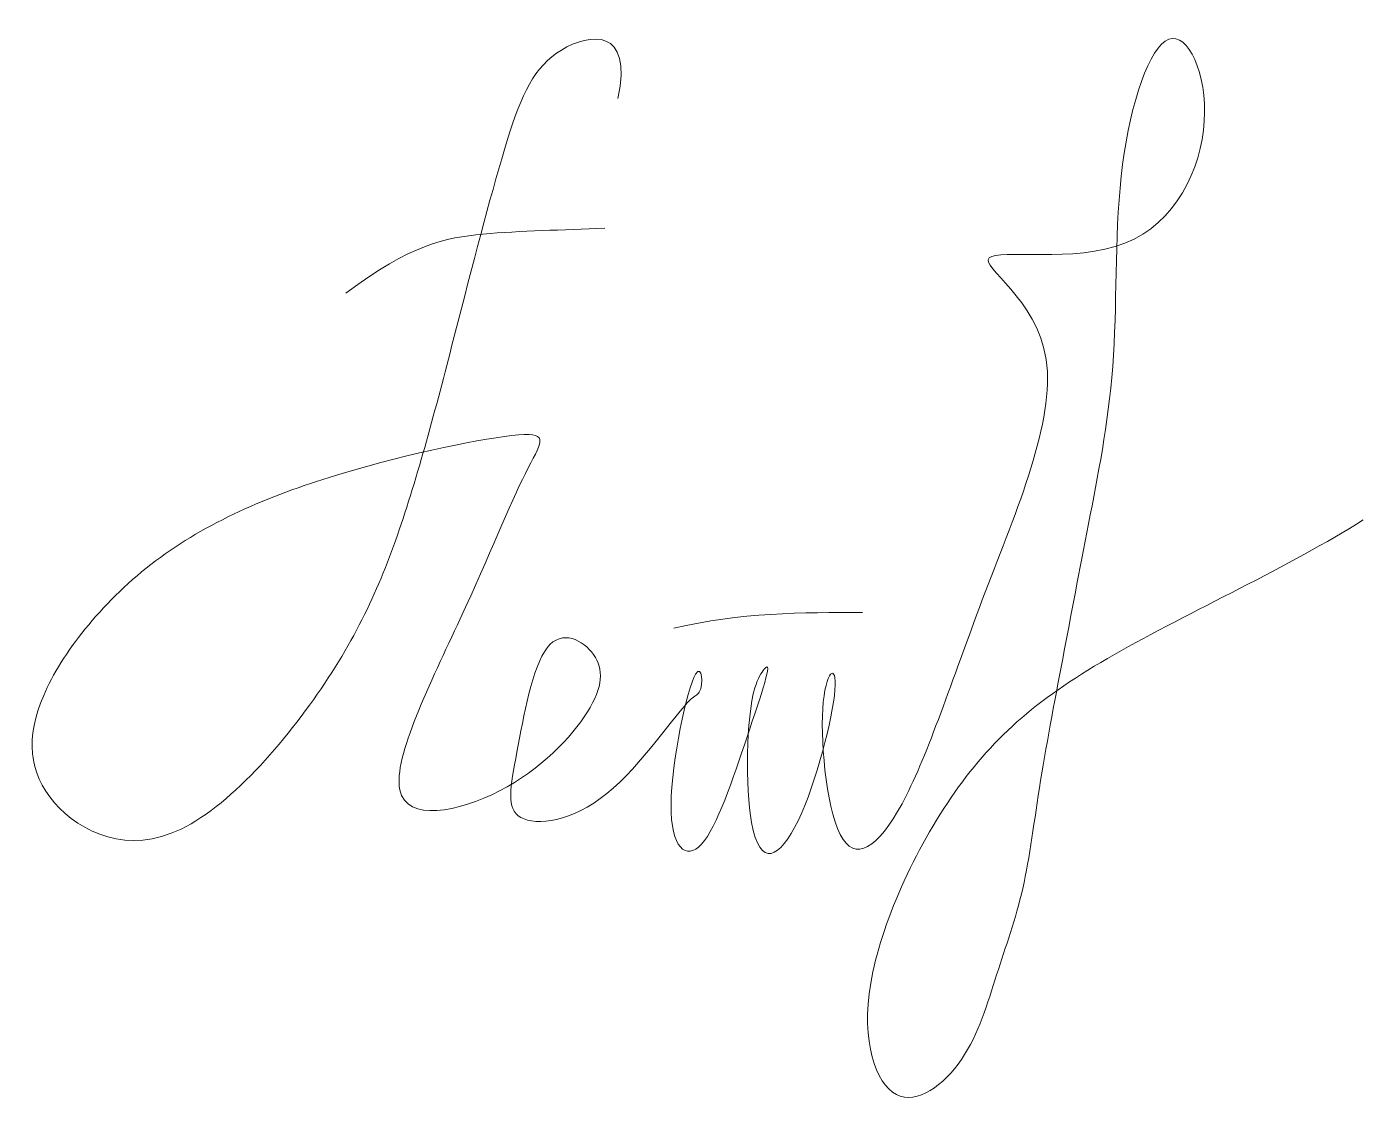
# Model space of a CAD drawing. Header units: millimetres. Extents: x 3388.22 to 3396.98, y 901.08 to 908.14.
import ezdxf

# ---------------------------------------------------------------- set-up
doc = ezdxf.new("R2010")
doc.units = ezdxf.units.MM
doc.layers.add('Слой1', color=5, linetype='Continuous', lineweight=18)

msp = doc.modelspace()

# ---------------------------------------------------------------- linework, layer by layer
at = {"layer": 'Слой1'}
msp.add_open_spline([(3392.0973, 907.673), (3392.1984, 908.144), (3391.6235, 908.0589), (3391.39, 907.5266), (3391.0533, 906.2265), (3390.7041, 904.8631), (3390.2693, 903.8555), (3389.1336, 902.5599), (3388.2243, 903.0645), (3388.2243, 903.7709), (3389.0326, 904.7464), (3390.245, 905.251), (3391.7269, 905.5537), (3391.5248, 905.3519), (3391.1206, 904.3427), (3390.3752, 902.8658), (3391.3901, 903.0645), (3391.9963, 903.7036), (3392.0102, 904.0511), (3391.5921, 904.2755), (3391.4238, 903.2999), (3391.3301, 902.8796), (3392.03, 902.9635), (3392.5351, 903.7372), (3392.6665, 903.7843), (3392.6274, 904.1583), (3392.3439, 902.8539), (3392.6436, 902.5882), (3392.9535, 903.5257), (3393.1413, 904.0736), (3392.9365, 903.7564), (3392.9282, 902.5707), (3393.2892, 902.7651), (3393.6128, 904.04), (3393.3767, 903.8726), (3393.5175, 902.5285), (3393.9894, 902.9367), (3394.4542, 904.3859), (3395.2178, 906.1529), (3394.0945, 906.7824), (3395.5843, 906.501), (3396.0858, 907.5666), (3395.7049, 908.3804), (3395.3325, 907.2813), (3395.3871, 905.9381), (3395.1854, 904.9198), (3395.0236, 904.0631), (3394.8529, 903.177), (3394.7675, 902.4674), (3394.5739, 901.9477), (3394.408, 901.3451), (3393.8823, 900.9452), (3393.5926, 901.7701), (3394.2684, 903.2507), (3395.162, 904.0063), (3396.5092, 904.6118), (3396.9807, 904.9146)], degree=3, knots=[0, 0, 0, 0, 1, 2, 3, 4, 5, 6, 7, 8, 9, 10, 11, 12, 13, 14, 15, 16, 17, 18, 19, 20, 21, 22, 22.270626, 23, 24, 25, 26, 27, 27.241523, 28, 29, 30, 31, 32, 33, 34, 35, 36, 37, 38, 39, 40, 41, 42, 43, 44, 45, 46, 47, 48, 49, 50, 51, 52, 52, 52, 52], dxfattribs=at)
for points in [[(3390.3151, 906.3975), (3390.7425, 906.7188), (3391.1876, 906.8052), (3391.7344, 906.8113), (3392.0122, 906.8245)], [(3392.4645, 904.203), (3392.8962, 904.3071), (3393.313, 904.3071), (3393.7001, 904.3071)]]:
    msp.add_open_spline(points, degree=3, dxfattribs=at)

doc.saveas('drawing.dxf')
